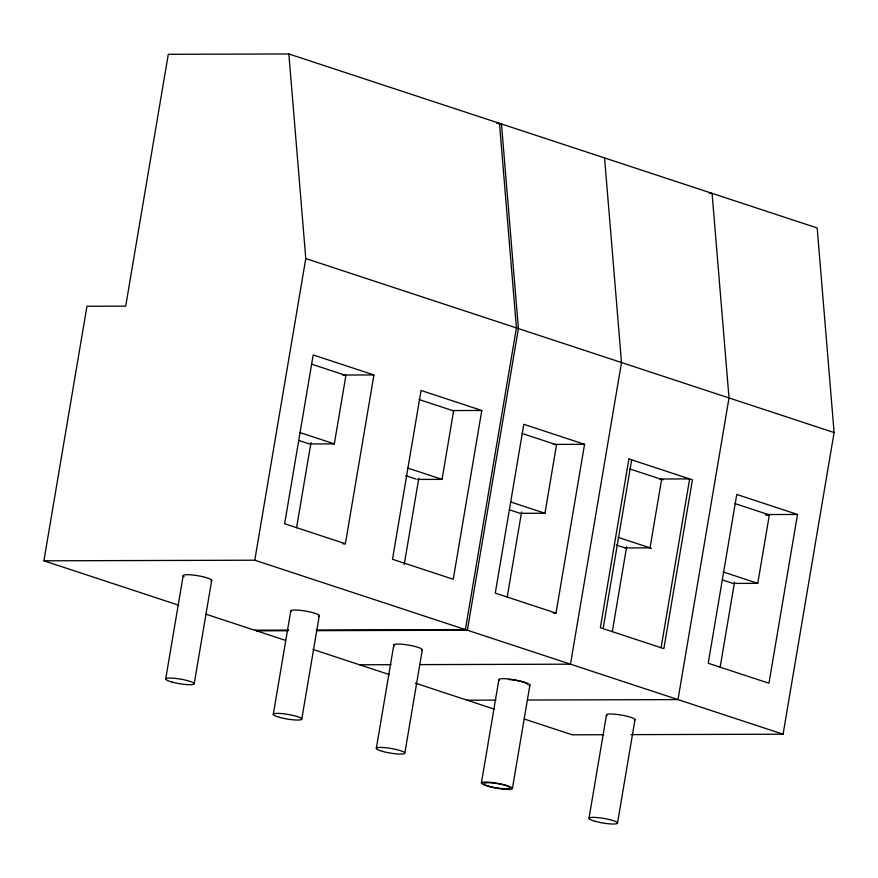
<?xml version="1.0" encoding="UTF-8"?>
<svg xmlns="http://www.w3.org/2000/svg" width="878" height="878" viewBox="0 0 878 878"><rect width="100%" height="100%" fill="white"/><g stroke="black" fill="none" stroke-linecap="round" stroke-linejoin="round"><path stroke-width="1.32" d="M178.717 605.216L43.9 560.812L86.955 306.268L125.686 306.159L168.291 54.304L288.862 53.964L817.177 227.962L834.1 432.547L783.077 734.206L631.084 734.634M165.69 679.056L183.173 575.683M194.214 683.732L211.697 580.358M43.9 560.812L254.774 560.208L305.785 258.549L288.862 53.964M296.577 527.689L310.966 442.611M273.277 714.385L290.761 611.022M299.244 440.591L309.473 443.961L334.32 443.884L345.899 375.444L311.383 364.074M301.791 719.06L319.274 615.697M345.383 543.745L373.929 374.95L313.194 354.942L284.637 523.738L345.383 543.745L342.672 543.756M404.209 564.565L418.828 478.137M376.311 748.418L393.794 645.056M417.193 479.432L442.051 479.366L453.619 410.926L419.102 399.556M404.835 753.094L422.318 649.731M481.792 410.476L453.246 579.271L392.499 559.264L421.056 390.469L481.792 410.476L451.95 410.553M507.199 597.062L521.587 511.984M481.396 783.033L498.88 679.66M509.877 509.953L520.105 513.323L544.953 513.257L556.52 444.817L522.004 433.447M512.423 788.433L529.906 685.059M556.004 613.118L584.561 444.312L523.815 424.315L495.269 593.111L556.004 613.118L553.294 613.118M603.131 628.637L631.677 459.831M612.284 631.666L626.672 546.588M588.984 818.362L606.468 714.999M661.606 479.421L650.038 547.861L625.191 547.938M617.508 823.037L634.992 719.675M661.09 647.723L689.647 478.927L659.795 479.015M720.147 667.192L734.535 582.114M722.682 580.04L732.91 583.409L757.758 583.343L769.337 514.903L734.82 503.533M797.509 514.453L768.952 683.249L708.217 663.241L736.763 494.446L797.509 514.453L766.307 514.541M496.75 123.337L499.483 123.326L516.418 327.922L465.395 629.57L316.146 629.998M498.726 123.985L501.459 123.985L518.393 328.57L467.37 630.228L316.749 630.656M709.347 193.358L712.091 193.347L729.014 397.943L677.992 699.59L527.371 700.029M342.738 375.038L373.929 374.95M553.359 444.411L584.561 444.312M765.407 514.914L769.337 514.903M254.521 630.174L288.752 630.075M256.497 630.832L287.995 630.744M359.607 664.789L391.105 664.701M419.86 664.613L570.48 664.185L621.503 362.526L604.569 157.941M467.129 700.194L495.883 700.117M603.702 734.721L572.215 734.809L524.243 719.005M305.785 258.549L834.1 432.547M629.647 468.896L662.967 479.871M299.804 432.514L334.32 443.884M407.524 467.996L442.051 479.366M510.436 501.887L544.953 513.257M618.079 537.336L651.388 548.311M723.242 571.973L757.758 583.343M405.691 475.646L415.92 479.015M616.235 544.986L626.541 548.377M254.774 560.208L783.077 734.206M205.946 614.183L285.635 640.424M312.864 649.391L389.426 674.611M415.272 683.117L494.435 709.194M394.387 645.824A14.454 2.338 9.6 0 1 407.996 645.012A14.454 2.338 9.6 0 1 421.758 650.302M508.757 679.517A14.454 2.338 9.6 0 1 524.934 682.458A14.454 2.338 9.6 0 1 529.028 685.751M184.095 576.67A14.454 2.338 9.6 0 1 196.87 575.562A14.454 2.338 9.6 0 1 211.126 580.94M291.101 611.582A14.454 2.338 9.6 0 1 305.972 611.154A14.454 2.338 9.6 0 1 318.396 616.378M499.22 680.22A14.454 2.338 9.6 0 1 511.556 679.385A14.454 2.338 9.6 0 1 527.404 684.335M607.06 715.768A14.454 2.338 9.6 0 1 620.669 714.955A14.454 2.338 9.6 0 1 634.421 720.245M628.9 458.92L600.354 627.715L663.867 648.633L692.424 479.838L628.9 458.92M382.632 751.414A14.454 2.338 9.6 0 0 404.802 753.258A14.454 2.338 9.6 0 0 384.29 747.595A14.454 2.338 9.6 0 0 382.632 751.414M490.22 786.754A14.454 2.338 9.6 0 0 512.39 788.598A14.454 2.338 9.6 0 0 491.878 782.935A14.454 2.338 9.6 0 0 490.22 786.754M172 682.052A14.454 2.338 9.6 0 0 194.181 683.896A14.454 2.338 9.6 0 0 173.668 678.233A14.454 2.338 9.6 0 0 172 682.052M279.588 717.381A14.454 2.338 9.6 0 0 301.758 719.225A14.454 2.338 9.6 0 0 281.256 713.562A14.454 2.338 9.6 0 0 279.588 717.381M487.718 786.029A14.454 2.338 9.6 0 0 509.888 787.873A14.454 2.338 9.6 0 0 489.375 782.21A14.454 2.338 9.6 0 0 487.718 786.029M595.306 821.358A14.454 2.338 9.6 0 0 617.475 823.202A14.454 2.338 9.6 0 0 596.963 817.539A14.454 2.338 9.6 0 0 595.306 821.358"/></g></svg>
